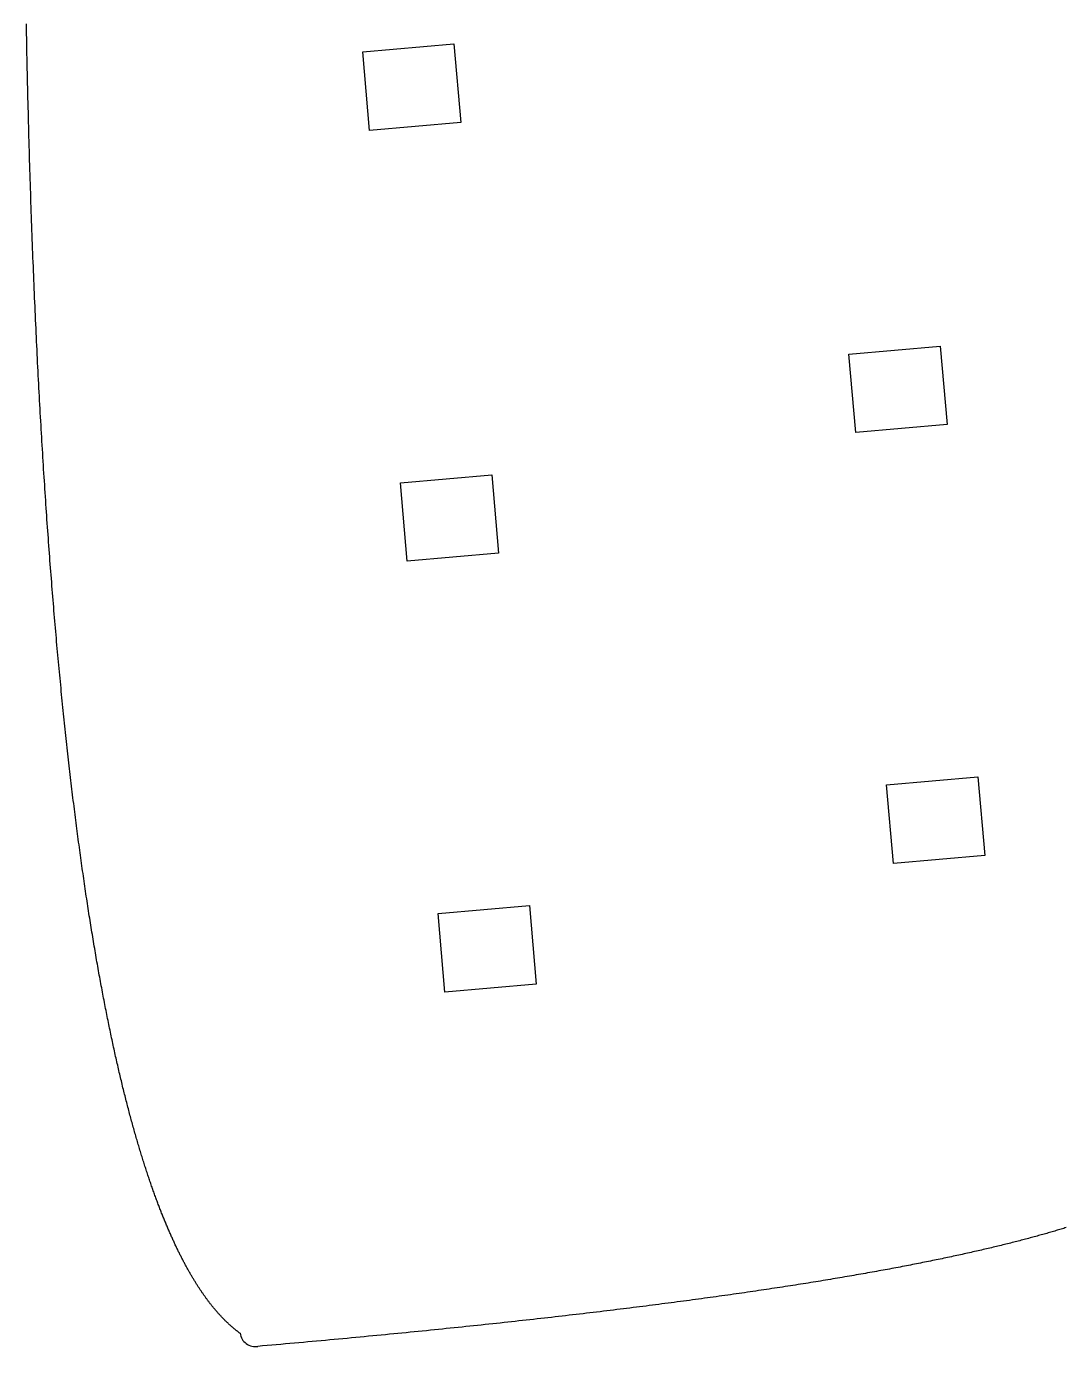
# Model space of a CAD drawing. Header units: millimetres. Extents: x 67 to 230, y -155 to -26.
# Drawn here: x 67 to 107.8, y -130.2 to -78.3 of the extents above; entities that cross this region are included whole.
import ezdxf

# ---------------------------------------------------------------- set-up
doc = ezdxf.new("R2010")
doc.units = ezdxf.units.MM
doc.layers.add('Edge.Cuts', color=254, linetype='CONTINUOUS', true_color=0xd0d2cd)

msp = doc.modelspace()

# ---------------------------------------------------------------- linework, layer by layer
at = {"layer": 'Edge.Cuts', "linetype": 'CONTINUOUS'}
for p, q in [((67.004103, -78.405108), (67.00052, -78.209091)), ((67.007761, -78.600826), (67.004103, -78.405108)), ((67.011492, -78.796242), (67.007761, -78.600826)), ((67.015298, -78.991349), (67.011492, -78.796242)), ((67.019176, -79.186144), (67.015298, -78.991349)), ((67.023128, -79.380621), (67.019176, -79.186144)), ((67.027153, -79.574776), (67.023128, -79.380621)), ((80.217158, -79.309379), (83.803459, -78.995618)), ((80.487341, -82.397582), (80.217158, -79.309379)), ((83.803459, -78.995618), (84.073642, -82.083821)), ((67.031251, -79.768605), (67.027153, -79.574776)), ((67.035422, -79.962103), (67.031251, -79.768605)), ((67.039665, -80.155267), (67.035422, -79.962103)), ((67.04398, -80.348092), (67.039665, -80.155267)), ((67.048367, -80.540575), (67.04398, -80.348092)), ((67.052825, -80.732711), (67.048367, -80.540575)), ((67.057356, -80.924497), (67.052825, -80.732711)), ((67.061957, -81.115929), (67.057356, -80.924497)), ((67.066629, -81.307004), (67.061957, -81.115929)), ((67.071373, -81.497719), (67.066629, -81.307004)), ((67.076186, -81.688069), (67.071373, -81.497719)), ((67.08107, -81.878052), (67.076186, -81.688069)), ((67.086025, -82.067665), (67.08107, -81.878052)), ((67.091049, -82.256905), (67.086025, -82.067665)), ((67.096142, -82.445768), (67.091049, -82.256905)), ((67.101305, -82.634251), (67.096142, -82.445768)), ((84.073642, -82.083821), (80.487341, -82.397582)), ((67.106538, -82.822353), (67.101305, -82.634251)), ((67.111839, -83.01007), (67.106538, -82.822353)), ((67.117208, -83.197399), (67.111839, -83.01007)), ((67.122647, -83.384338), (67.117208, -83.197399)), ((67.128153, -83.570884), (67.122647, -83.384338)), ((67.133728, -83.757035), (67.128153, -83.570884)), ((67.13937, -83.942788), (67.133728, -83.757035)), ((67.145079, -84.128142), (67.13937, -83.942788)), ((67.150856, -84.313093), (67.145079, -84.128142)), ((67.1567, -84.49764), (67.150856, -84.313093)), ((67.162611, -84.681781), (67.1567, -84.49764)), ((67.168588, -84.865513), (67.162611, -84.681781)), ((67.174632, -85.048834), (67.168588, -84.865513)), ((67.180741, -85.231743), (67.174632, -85.048834)), ((67.186917, -85.414237), (67.180741, -85.231743)), ((67.193158, -85.596315), (67.186917, -85.414237)), ((67.199464, -85.777975), (67.193158, -85.596315)), ((67.205835, -85.959215), (67.199464, -85.777975)), ((67.212271, -86.140033), (67.205835, -85.959215)), ((67.218772, -86.320428), (67.212271, -86.140033)), ((67.225337, -86.500399), (67.218772, -86.320428)), ((67.231967, -86.679943), (67.225337, -86.500399)), ((67.23866, -86.859059), (67.231967, -86.679943)), ((67.245417, -87.037746), (67.23866, -86.859059)), ((67.252237, -87.216002), (67.245417, -87.037746)), ((67.25912, -87.393825), (67.252237, -87.216002)), ((67.266066, -87.571216), (67.25912, -87.393825)), ((67.273075, -87.748172), (67.266066, -87.571216)), ((67.280146, -87.924691), (67.273075, -87.748172)), ((67.28728, -88.100774), (67.280146, -87.924691)), ((67.294475, -88.276418), (67.28728, -88.100774)), ((67.301732, -88.451623), (67.294475, -88.276418)), ((67.309051, -88.626387), (67.301732, -88.451623)), ((67.316431, -88.80071), (67.309051, -88.626387)), ((67.323871, -88.97459), (67.316431, -88.80071)), ((67.331373, -89.148027), (67.323871, -88.97459)), ((67.338935, -89.321019), (67.331373, -89.148027)), ((67.346557, -89.493565), (67.338935, -89.321019)), ((67.354239, -89.665665), (67.346557, -89.493565)), ((67.361981, -89.837318), (67.354239, -89.665665)), ((67.369782, -90.008523), (67.361981, -89.837318)), ((67.377643, -90.17928), (67.369782, -90.008523)), ((67.385562, -90.349587), (67.377643, -90.17928)), ((67.393541, -90.519443), (67.385562, -90.349587)), ((67.401578, -90.688849), (67.393541, -90.519443)), ((67.409673, -90.857803), (67.401578, -90.688849)), ((67.417826, -91.026305), (67.409673, -90.857803)), ((67.426037, -91.194354), (67.417826, -91.026305)), ((67.434306, -91.36195), (67.426037, -91.194354)), ((99.325258, -91.189179), (102.911559, -90.875418)), ((99.595441, -94.277382), (99.325258, -91.189179)), ((102.911559, -90.875418), (103.181742, -93.963621)), ((67.442632, -91.529092), (67.434306, -91.36195)), ((67.451015, -91.695779), (67.442632, -91.529092)), ((67.459455, -91.862011), (67.451015, -91.695779)), ((67.467952, -92.027788), (67.459455, -91.862011)), ((67.476505, -92.193109), (67.467952, -92.027788)), ((67.485114, -92.357974), (67.476505, -92.193109)), ((67.493779, -92.522382), (67.485114, -92.357974)), ((67.5025, -92.686333), (67.493779, -92.522382)), ((67.511276, -92.849827), (67.5025, -92.686333)), ((67.520107, -93.012863), (67.511276, -92.849827)), ((67.528994, -93.175441), (67.520107, -93.012863)), ((67.537935, -93.33756), (67.528994, -93.175441)), ((67.54693, -93.499221), (67.537935, -93.33756)), ((67.55598, -93.660423), (67.54693, -93.499221)), ((67.565083, -93.821166), (67.55598, -93.660423)), ((67.574241, -93.981449), (67.565083, -93.821166)), ((67.583452, -94.141274), (67.574241, -93.981449)), ((67.592716, -94.300638), (67.583452, -94.141274)), ((67.602033, -94.459543), (67.592716, -94.300638)), ((67.611403, -94.617988), (67.602033, -94.459543)), ((103.181742, -93.963621), (99.595441, -94.277382)), ((67.620826, -94.775972), (67.611403, -94.617988)), ((67.630301, -94.933497), (67.620826, -94.775972)), ((67.639828, -95.090562), (67.630301, -94.933497)), ((67.649407, -95.247166), (67.639828, -95.090562)), ((67.659038, -95.40331), (67.649407, -95.247166)), ((67.66872, -95.558994), (67.659038, -95.40331)), ((67.678453, -95.714217), (67.66872, -95.558994)), ((67.688237, -95.868981), (67.678453, -95.714217)), ((67.698072, -96.023284), (67.688237, -95.868981)), ((81.698758, -96.244679), (85.285059, -95.930918)), ((85.285059, -95.930918), (85.555242, -99.019121)), ((67.707957, -96.177127), (67.698072, -96.023284)), ((67.717893, -96.330509), (67.707957, -96.177127)), ((67.727879, -96.483432), (67.717893, -96.330509)), ((67.737914, -96.635894), (67.727879, -96.483432)), ((81.968941, -99.332882), (81.698758, -96.244679)), ((67.747999, -96.787897), (67.737914, -96.635894)), ((67.758133, -96.93944), (67.747999, -96.787897)), ((67.768317, -97.090524), (67.758133, -96.93944)), ((67.778549, -97.241148), (67.768317, -97.090524)), ((67.78883, -97.391312), (67.778549, -97.241148)), ((67.799159, -97.541018), (67.78883, -97.391312)), ((67.809537, -97.690264), (67.799159, -97.541018)), ((67.819962, -97.839052), (67.809537, -97.690264)), ((67.830435, -97.987381), (67.819962, -97.839052)), ((67.840956, -98.135252), (67.830435, -97.987381)), ((67.851524, -98.282665), (67.840956, -98.135252)), ((67.862139, -98.42962), (67.851524, -98.282665)), ((67.8728, -98.576118), (67.862139, -98.42962)), ((67.883509, -98.722158), (67.8728, -98.576118)), ((67.894263, -98.867742), (67.883509, -98.722158)), ((67.905064, -99.012868), (67.894263, -98.867742)), ((67.915911, -99.157538), (67.905064, -99.012868)), ((85.555242, -99.019121), (81.968941, -99.332882)), ((67.926803, -99.301752), (67.915911, -99.157538)), ((67.937741, -99.445511), (67.926803, -99.301752)), ((67.948724, -99.588814), (67.937741, -99.445511)), ((67.959752, -99.731661), (67.948724, -99.588814)), ((67.970825, -99.874055), (67.959752, -99.731661)), ((67.981943, -100.015993), (67.970825, -99.874055)), ((67.993104, -100.157478), (67.981943, -100.015993)), ((68.00431, -100.29851), (67.993104, -100.157478)), ((68.01556, -100.439088), (68.00431, -100.29851)), ((68.026854, -100.579213), (68.01556, -100.439088)), ((68.038191, -100.718886), (68.026854, -100.579213)), ((68.049571, -100.858107), (68.038191, -100.718886)), ((68.060994, -100.996877), (68.049571, -100.858107)), ((68.07246, -101.135196), (68.060994, -100.996877)), ((68.083969, -101.273064), (68.07246, -101.135196)), ((68.09552, -101.410482), (68.083969, -101.273064)), ((68.107113, -101.54745), (68.09552, -101.410482)), ((68.118748, -101.683969), (68.107113, -101.54745)), ((68.130425, -101.82004), (68.118748, -101.683969)), ((68.142143, -101.955662), (68.130425, -101.82004)), ((68.153902, -102.090837), (68.142143, -101.955662)), ((68.165703, -102.225564), (68.153902, -102.090837)), ((68.177544, -102.359845), (68.165703, -102.225564)), ((68.189426, -102.493679), (68.177544, -102.359845)), ((68.201349, -102.627068), (68.189426, -102.493679)), ((68.213311, -102.760012), (68.201349, -102.627068)), ((68.225314, -102.892512), (68.213311, -102.760012)), ((68.237356, -103.024567), (68.225314, -102.892512)), ((68.249438, -103.156179), (68.237356, -103.024567)), ((68.26156, -103.287348), (68.249438, -103.156179)), ((68.27372, -103.418075), (68.26156, -103.287348)), ((68.285919, -103.54836), (68.27372, -103.418075)), ((68.298157, -103.678205), (68.285919, -103.54836)), ((68.310434, -103.807608), (68.298157, -103.678205)), ((68.322749, -103.936572), (68.310434, -103.807608)), ((68.335102, -104.065096), (68.322749, -103.936572)), ((68.347492, -104.193182), (68.335102, -104.065096)), ((68.359921, -104.320829), (68.347492, -104.193182)), ((68.372387, -104.448039), (68.359921, -104.320829)), ((68.38489, -104.574812), (68.372387, -104.448039)), ((68.39743, -104.701149), (68.38489, -104.574812)), ((68.410007, -104.827051), (68.39743, -104.701149)), ((68.42262, -104.952517), (68.410007, -104.827051)), ((68.43527, -105.07755), (68.42262, -104.952517)), ((68.447956, -105.202148), (68.43527, -105.07755)), ((68.460679, -105.326314), (68.447956, -105.202148)), ((68.473437, -105.450047), (68.460679, -105.326314)), ((68.48623, -105.573349), (68.473437, -105.450047)), ((68.499059, -105.696219), (68.48623, -105.573349)), ((68.511923, -105.818659), (68.499059, -105.696219)), ((68.524822, -105.94067), (68.511923, -105.818659)), ((68.537756, -106.062252), (68.524822, -105.94067)), ((68.550724, -106.183406), (68.537756, -106.062252)), ((68.563727, -106.304132), (68.550724, -106.183406)), ((68.576764, -106.424431), (68.563727, -106.304132)), ((68.589834, -106.544304), (68.576764, -106.424431)), ((68.602939, -106.663752), (68.589834, -106.544304)), ((68.616077, -106.782774), (68.602939, -106.663752)), ((68.629248, -106.901373), (68.616077, -106.782774)), ((68.642453, -107.019549), (68.629248, -106.901373)), ((68.65569, -107.137302), (68.642453, -107.019549)), ((68.668961, -107.254634), (68.65569, -107.137302)), ((68.682263, -107.371544), (68.668961, -107.254634)), ((68.695599, -107.488034), (68.682263, -107.371544)), ((68.708966, -107.604104), (68.695599, -107.488034)), ((68.722365, -107.719755), (68.708966, -107.604104)), ((68.735796, -107.834988), (68.722365, -107.719755)), ((68.749259, -107.949804), (68.735796, -107.834988)), ((68.762753, -108.064204), (68.749259, -107.949804)), ((100.806858, -108.124479), (104.393159, -107.810718)), ((104.393159, -107.810718), (104.663342, -110.898921)), ((68.776278, -108.178187), (68.762753, -108.064204)), ((68.789834, -108.291755), (68.776278, -108.178187)), ((68.803421, -108.404909), (68.789834, -108.291755)), ((68.817038, -108.51765), (68.803421, -108.404909)), ((101.077041, -111.212682), (100.806858, -108.124479)), ((68.830686, -108.629977), (68.817038, -108.51765)), ((68.844364, -108.741893), (68.830686, -108.629977)), ((68.858072, -108.853397), (68.844364, -108.741893)), ((68.87181, -108.964491), (68.858072, -108.853397)), ((68.885577, -109.075175), (68.87181, -108.964491)), ((68.899374, -109.18545), (68.885577, -109.075175)), ((68.9132, -109.295318), (68.899374, -109.18545)), ((68.927055, -109.404777), (68.9132, -109.295318)), ((68.940939, -109.513831), (68.927055, -109.404777)), ((68.954851, -109.622478), (68.940939, -109.513831)), ((68.968792, -109.730721), (68.954851, -109.622478)), ((68.982761, -109.838559), (68.968792, -109.730721)), ((68.996759, -109.945994), (68.982761, -109.838559)), ((69.010784, -110.053027), (68.996759, -109.945994)), ((69.024837, -110.159657), (69.010784, -110.053027)), ((69.038917, -110.265887), (69.024837, -110.159657)), ((69.053025, -110.371717), (69.038917, -110.265887)), ((69.06716, -110.477147), (69.053025, -110.371717)), ((69.081322, -110.582179), (69.06716, -110.477147)), ((69.095511, -110.686814), (69.081322, -110.582179)), ((69.109726, -110.791051), (69.095511, -110.686814)), ((69.123968, -110.894893), (69.109726, -110.791051)), ((69.138235, -110.998339), (69.123968, -110.894893)), ((69.152529, -111.101391), (69.138235, -110.998339)), ((104.663342, -110.898921), (101.077041, -111.212682)), ((69.166849, -111.204049), (69.152529, -111.101391)), ((69.181194, -111.306315), (69.166849, -111.204049)), ((69.195565, -111.408189), (69.181194, -111.306315)), ((69.209961, -111.509671), (69.195565, -111.408189)), ((69.224383, -111.610764), (69.209961, -111.509671)), ((69.238829, -111.711467), (69.224383, -111.610764)), ((69.2533, -111.811781), (69.238829, -111.711467)), ((69.267795, -111.911708), (69.2533, -111.811781)), ((69.282315, -112.011248), (69.267795, -111.911708)), ((69.296859, -112.110402), (69.282315, -112.011248)), ((69.311427, -112.209171), (69.296859, -112.110402)), ((69.326019, -112.307556), (69.311427, -112.209171)), ((69.340635, -112.405557), (69.326019, -112.307556)), ((69.355274, -112.503175), (69.340635, -112.405557)), ((69.369936, -112.600412), (69.355274, -112.503175)), ((69.384621, -112.697268), (69.369936, -112.600412)), ((69.39933, -112.793744), (69.384621, -112.697268)), ((69.414061, -112.88984), (69.39933, -112.793744)), ((69.428815, -112.985558), (69.414061, -112.88984)), ((69.443591, -113.080899), (69.428815, -112.985558)), ((69.458389, -113.175863), (69.443591, -113.080899)), ((83.180458, -113.179979), (86.766759, -112.866218)), ((86.766759, -112.866218), (87.036942, -115.954421)), ((69.47321, -113.270451), (69.458389, -113.175863)), ((69.488052, -113.364665), (69.47321, -113.270451)), ((69.502917, -113.458504), (69.488052, -113.364665)), ((69.517802, -113.55197), (69.502917, -113.458504)), ((69.532709, -113.645064), (69.517802, -113.55197)), ((69.547637, -113.737786), (69.532709, -113.645064)), ((83.450641, -116.268182), (83.180458, -113.179979)), ((69.562587, -113.830138), (69.547637, -113.737786)), ((69.577557, -113.92212), (69.562587, -113.830138)), ((69.592548, -114.013733), (69.577557, -113.92212)), ((69.607559, -114.104978), (69.592548, -114.013733)), ((69.622591, -114.195856), (69.607559, -114.104978)), ((69.637642, -114.286368), (69.622591, -114.195856)), ((69.652714, -114.376514), (69.637642, -114.286368)), ((69.667806, -114.466296), (69.652714, -114.376514)), ((69.682917, -114.555714), (69.667806, -114.466296)), ((69.698048, -114.64477), (69.682917, -114.555714)), ((69.713198, -114.733463), (69.698048, -114.64477)), ((69.728367, -114.821796), (69.713198, -114.733463)), ((69.743555, -114.909768), (69.728367, -114.821796)), ((69.758762, -114.997382), (69.743555, -114.909768)), ((69.773988, -115.084636), (69.758762, -114.997382)), ((69.789232, -115.171534), (69.773988, -115.084636)), ((69.804495, -115.258074), (69.789232, -115.171534)), ((69.819775, -115.344259), (69.804495, -115.258074)), ((69.835074, -115.430089), (69.819775, -115.344259)), ((69.85039, -115.515565), (69.835074, -115.430089)), ((69.865724, -115.600688), (69.85039, -115.515565)), ((69.881076, -115.685459), (69.865724, -115.600688)), ((69.896445, -115.769878), (69.881076, -115.685459)), ((69.911831, -115.853947), (69.896445, -115.769878)), ((69.927234, -115.937666), (69.911831, -115.853947)), ((69.942654, -116.021037), (69.927234, -115.937666)), ((69.958091, -116.10406), (69.942654, -116.021037)), ((69.973544, -116.186736), (69.958091, -116.10406)), ((69.989013, -116.269065), (69.973544, -116.186736)), ((87.036942, -115.954421), (83.450641, -116.268182)), ((70.004499, -116.35105), (69.989013, -116.269065)), ((70.020001, -116.43269), (70.004499, -116.35105)), ((70.035518, -116.513987), (70.020001, -116.43269)), ((70.051052, -116.594941), (70.035518, -116.513987)), ((70.0666, -116.675554), (70.051052, -116.594941)), ((70.082165, -116.755826), (70.0666, -116.675554)), ((70.097744, -116.835758), (70.082165, -116.755826)), ((70.113339, -116.915351), (70.097744, -116.835758)), ((70.128948, -116.994606), (70.113339, -116.915351)), ((70.144573, -117.073524), (70.128948, -116.994606)), ((70.160212, -117.152105), (70.144573, -117.073524)), ((70.175865, -117.230351), (70.160212, -117.152105)), ((70.191533, -117.308262), (70.175865, -117.230351)), ((70.207214, -117.38584), (70.191533, -117.308262)), ((70.22291, -117.463085), (70.207214, -117.38584)), ((70.23862, -117.539998), (70.22291, -117.463085)), ((70.254343, -117.61658), (70.23862, -117.539998)), ((70.27008, -117.692831), (70.254343, -117.61658)), ((70.285831, -117.768754), (70.27008, -117.692831)), ((70.301594, -117.844348), (70.285831, -117.768754)), ((70.317371, -117.919615), (70.301594, -117.844348)), ((70.33316, -117.994555), (70.317371, -117.919615)), ((70.348963, -118.069169), (70.33316, -117.994555)), ((70.364777, -118.143458), (70.348963, -118.069169)), ((70.380605, -118.217424), (70.364777, -118.143458)), ((70.396445, -118.291066), (70.380605, -118.217424)), ((70.412297, -118.364386), (70.396445, -118.291066)), ((70.42816, -118.437385), (70.412297, -118.364386)), ((70.444036, -118.510064), (70.42816, -118.437385)), ((70.459924, -118.582423), (70.444036, -118.510064)), ((70.475823, -118.654463), (70.459924, -118.582423)), ((70.491734, -118.726186), (70.475823, -118.654463)), ((70.507656, -118.797591), (70.491734, -118.726186)), ((70.523589, -118.868681), (70.507656, -118.797591)), ((70.539533, -118.939455), (70.523589, -118.868681)), ((70.555488, -119.009915), (70.539533, -118.939455)), ((70.571453, -119.080062), (70.555488, -119.009915)), ((70.587429, -119.149896), (70.571453, -119.080062)), ((70.603416, -119.219419), (70.587429, -119.149896)), ((70.619413, -119.288631), (70.603416, -119.219419)), ((70.63542, -119.357533), (70.619413, -119.288631)), ((70.651437, -119.426126), (70.63542, -119.357533)), ((70.667464, -119.494411), (70.651437, -119.426126)), ((70.6835, -119.562389), (70.667464, -119.494411)), ((70.699547, -119.63006), (70.6835, -119.562389)), ((70.715602, -119.697426), (70.699547, -119.63006)), ((70.731667, -119.764488), (70.715602, -119.697426)), ((70.747741, -119.831245), (70.731667, -119.764488)), ((70.763824, -119.8977), (70.747741, -119.831245)), ((70.779916, -119.963853), (70.763824, -119.8977)), ((70.796017, -120.029705), (70.779916, -119.963853)), ((70.812126, -120.095256), (70.796017, -120.029705)), ((70.828244, -120.160509), (70.812126, -120.095256)), ((70.84437, -120.225462), (70.828244, -120.160509)), ((70.860504, -120.290118), (70.84437, -120.225462)), ((70.876646, -120.354478), (70.860504, -120.290118)), ((70.892797, -120.418541), (70.876646, -120.354478)), ((70.908955, -120.48231), (70.892797, -120.418541)), ((70.92512, -120.545784), (70.908955, -120.48231)), ((70.941293, -120.608965), (70.92512, -120.545784)), ((70.957474, -120.671854), (70.941293, -120.608965)), ((70.973662, -120.734451), (70.957474, -120.671854)), ((70.989857, -120.796758), (70.973662, -120.734451)), ((71.006058, -120.858775), (70.989857, -120.796758)), ((71.022267, -120.920503), (71.006058, -120.858775)), ((71.038483, -120.981943), (71.022267, -120.920503)), ((71.054705, -121.043095), (71.038483, -120.981943)), ((71.070933, -121.103962), (71.054705, -121.043095)), ((71.087168, -121.164543), (71.070933, -121.103962)), ((71.103409, -121.224839), (71.087168, -121.164543)), ((71.119656, -121.284852), (71.103409, -121.224839)), ((71.135909, -121.344581), (71.119656, -121.284852)), ((71.152168, -121.404029), (71.135909, -121.344581)), ((71.168432, -121.463196), (71.152168, -121.404029)), ((71.184702, -121.522082), (71.168432, -121.463196)), ((71.200978, -121.580689), (71.184702, -121.522082)), ((71.217259, -121.639017), (71.200978, -121.580689)), ((71.233544, -121.697067), (71.217259, -121.639017)), ((71.249835, -121.754841), (71.233544, -121.697067)), ((71.266131, -121.812339), (71.249835, -121.754841)), ((71.282432, -121.869561), (71.266131, -121.812339)), ((71.298738, -121.926509), (71.282432, -121.869561)), ((71.315048, -121.983184), (71.298738, -121.926509)), ((71.331362, -122.039586), (71.315048, -121.983184)), ((71.347681, -122.095716), (71.331362, -122.039586)), ((71.364004, -122.151576), (71.347681, -122.095716)), ((71.380331, -122.207165), (71.364004, -122.151576)), ((71.396661, -122.262485), (71.380331, -122.207165)), ((71.412996, -122.317537), (71.396661, -122.262485)), ((71.429335, -122.372321), (71.412996, -122.317537)), ((71.445677, -122.426839), (71.429335, -122.372321)), ((71.462022, -122.481091), (71.445677, -122.426839)), ((71.478371, -122.535077), (71.462022, -122.481091)), ((71.494723, -122.5888), (71.478371, -122.535077)), ((71.511078, -122.642259), (71.494723, -122.5888)), ((71.527436, -122.695456), (71.511078, -122.642259)), ((71.543798, -122.748391), (71.527436, -122.695456)), ((71.560161, -122.801066), (71.543798, -122.748391)), ((71.576528, -122.85348), (71.560161, -122.801066)), ((71.592897, -122.905636), (71.576528, -122.85348)), ((71.609268, -122.957533), (71.592897, -122.905636)), ((71.625642, -123.009173), (71.609268, -122.957533)), ((71.642018, -123.060556), (71.625642, -123.009173)), ((71.658396, -123.111683), (71.642018, -123.060556)), ((71.674776, -123.162555), (71.658396, -123.111683)), ((71.691158, -123.213174), (71.674776, -123.162555)), ((71.707541, -123.263539), (71.691158, -123.213174)), ((71.723927, -123.313651), (71.707541, -123.263539)), ((71.740313, -123.363512), (71.723927, -123.313651)), ((71.756702, -123.413122), (71.740313, -123.363512)), ((71.773091, -123.462482), (71.756702, -123.413122)), ((71.789482, -123.511593), (71.773091, -123.462482)), ((71.805873, -123.560456), (71.789482, -123.511593)), ((71.822266, -123.609071), (71.805873, -123.560456)), ((71.83866, -123.657439), (71.822266, -123.609071)), ((71.855054, -123.705562), (71.83866, -123.657439)), ((71.871449, -123.753439), (71.855054, -123.705562)), ((71.887845, -123.801072), (71.871449, -123.753439)), ((71.904241, -123.848462), (71.887845, -123.801072)), ((71.920637, -123.895609), (71.904241, -123.848462)), ((71.937034, -123.942515), (71.920637, -123.895609)), ((71.95343, -123.989179), (71.937034, -123.942515)), ((71.969827, -124.035604), (71.95343, -123.989179)), ((71.986224, -124.081789), (71.969827, -124.035604)), ((72.00262, -124.127735), (71.986224, -124.081789)), ((72.019017, -124.173444), (72.00262, -124.127735)), ((72.035412, -124.218915), (72.019017, -124.173444)), ((72.051808, -124.264151), (72.035412, -124.218915)), ((72.068203, -124.309151), (72.051808, -124.264151)), ((72.084597, -124.353917), (72.068203, -124.309151)), ((72.10099, -124.398449), (72.084597, -124.353917)), ((72.117383, -124.442748), (72.10099, -124.398449)), ((72.133774, -124.486815), (72.117383, -124.442748)), ((72.150165, -124.530651), (72.133774, -124.486815)), ((72.166554, -124.574256), (72.150165, -124.530651)), ((72.182942, -124.617632), (72.166554, -124.574256)), ((72.199329, -124.660779), (72.182942, -124.617632)), ((72.215714, -124.703697), (72.199329, -124.660779)), ((72.232098, -124.746388), (72.215714, -124.703697)), ((72.24848, -124.788853), (72.232098, -124.746388)), ((72.26486, -124.831092), (72.24848, -124.788853)), ((72.281239, -124.873105), (72.26486, -124.831092)), ((72.297616, -124.914895), (72.281239, -124.873105)), ((72.31399, -124.956461), (72.297616, -124.914895)), ((72.330363, -124.997805), (72.31399, -124.956461)), ((72.346733, -125.038927), (72.330363, -124.997805)), ((72.363101, -125.079828), (72.346733, -125.038927)), ((72.379467, -125.120508), (72.363101, -125.079828)), ((72.39583, -125.160969), (72.379467, -125.120508)), ((72.412191, -125.201212), (72.39583, -125.160969)), ((72.428549, -125.241236), (72.412191, -125.201212)), ((72.444905, -125.281044), (72.428549, -125.241236)), ((72.461257, -125.320634), (72.444905, -125.281044)), ((72.477607, -125.36001), (72.461257, -125.320634)), ((72.493954, -125.39917), (72.477607, -125.36001)), ((72.510298, -125.438117), (72.493954, -125.39917)), ((72.526638, -125.47685), (72.510298, -125.438117)), ((72.542976, -125.515371), (72.526638, -125.47685)), ((72.55931, -125.553679), (72.542976, -125.515371)), ((72.57564, -125.591777), (72.55931, -125.553679)), ((72.591968, -125.629665), (72.57564, -125.591777)), ((107.666168, -125.590328), (107.61605, -125.605337)), ((107.716009, -125.575328), (107.666168, -125.590328)), ((107.765574, -125.560337), (107.716009, -125.575328)), ((107.814865, -125.545354), (107.765574, -125.560337)), ((107.863882, -125.530379), (107.814865, -125.545354)), ((72.608291, -125.667343), (72.591968, -125.629665)), ((72.624611, -125.704813), (72.608291, -125.667343)), ((72.640928, -125.742074), (72.624611, -125.704813)), ((72.65724, -125.779129), (72.640928, -125.742074)), ((72.673549, -125.815977), (72.65724, -125.779129)), ((72.689854, -125.852619), (72.673549, -125.815977)), ((72.706155, -125.889056), (72.689854, -125.852619)), ((72.722451, -125.925289), (72.706155, -125.889056)), ((72.738744, -125.961319), (72.722451, -125.925289)), ((72.755032, -125.997146), (72.738744, -125.961319)), ((72.771316, -126.032771), (72.755032, -125.997146)), ((72.787596, -126.068195), (72.771316, -126.032771)), ((72.803871, -126.103419), (72.787596, -126.068195)), ((72.820142, -126.138443), (72.803871, -126.103419)), ((105.799272, -126.105132), (105.739052, -126.120406)), ((105.859176, -126.089865), (105.799272, -126.105132)), ((105.918764, -126.074605), (105.859176, -126.089865)), ((105.978039, -126.059353), (105.918764, -126.074605)), ((106.037, -126.044108), (105.978039, -126.059353)), ((106.09565, -126.02887), (106.037, -126.044108)), ((106.15399, -126.013639), (106.09565, -126.02887)), ((106.212021, -125.998416), (106.15399, -126.013639)), ((106.269743, -125.9832), (106.212021, -125.998416)), ((106.327158, -125.967992), (106.269743, -125.9832)), ((106.384268, -125.952791), (106.327158, -125.967992)), ((106.441073, -125.937598), (106.384268, -125.952791)), ((106.497574, -125.922412), (106.441073, -125.937598)), ((106.553773, -125.907234), (106.497574, -125.922412)), ((106.609671, -125.892064), (106.553773, -125.907234)), ((106.665269, -125.876901), (106.609671, -125.892064)), ((106.720568, -125.861746), (106.665269, -125.876901)), ((106.775569, -125.846599), (106.720568, -125.861746)), ((106.830274, -125.83146), (106.775569, -125.846599)), ((106.884684, -125.816328), (106.830274, -125.83146)), ((106.938799, -125.801205), (106.884684, -125.816328)), ((106.992621, -125.786089), (106.938799, -125.801205)), ((107.046151, -125.770982), (106.992621, -125.786089)), ((107.099391, -125.755882), (107.046151, -125.770982)), ((107.152341, -125.740791), (107.099391, -125.755882)), ((107.205002, -125.725707), (107.152341, -125.740791)), ((107.257376, -125.710632), (107.205002, -125.725707)), ((107.309465, -125.695565), (107.257376, -125.710632)), ((107.361268, -125.680506), (107.309465, -125.695565)), ((107.412787, -125.665456), (107.361268, -125.680506)), ((107.464024, -125.650413), (107.412787, -125.665456)), ((107.514979, -125.63538), (107.464024, -125.650413)), ((107.565654, -125.620354), (107.514979, -125.63538)), ((107.61605, -125.605337), (107.565654, -125.620354)), ((72.836408, -126.173268), (72.820142, -126.138443)), ((72.852669, -126.207895), (72.836408, -126.173268)), ((72.868926, -126.242324), (72.852669, -126.207895)), ((72.885178, -126.276557), (72.868926, -126.242324)), ((72.901425, -126.310593), (72.885178, -126.276557)), ((72.917667, -126.344435), (72.901425, -126.310593)), ((72.933904, -126.378082), (72.917667, -126.344435)), ((72.950136, -126.411535), (72.933904, -126.378082)), ((72.966362, -126.444795), (72.950136, -126.411535)), ((72.982584, -126.477862), (72.966362, -126.444795)), ((72.9988, -126.510739), (72.982584, -126.477862)), ((73.015011, -126.543424), (72.9988, -126.510739)), ((73.031217, -126.575919), (73.015011, -126.543424)), ((73.047417, -126.608225), (73.031217, -126.575919)), ((73.063611, -126.640342), (73.047417, -126.608225)), ((103.566807, -126.628199), (103.495145, -126.643692)), ((103.638112, -126.612711), (103.566807, -126.628199)), ((103.709063, -126.597229), (103.638112, -126.612711)), ((103.779661, -126.581753), (103.709063, -126.597229)), ((103.849907, -126.566284), (103.779661, -126.581753)), ((103.919802, -126.55082), (103.849907, -126.566284)), ((103.989347, -126.535362), (103.919802, -126.55082)), ((104.058543, -126.51991), (103.989347, -126.535362)), ((104.127391, -126.504464), (104.058543, -126.51991)), ((104.195894, -126.489024), (104.127391, -126.504464)), ((104.264051, -126.47359), (104.195894, -126.489024)), ((104.331864, -126.458163), (104.264051, -126.47359)), ((104.399334, -126.442742), (104.331864, -126.458163)), ((104.466463, -126.427327), (104.399334, -126.442742)), ((104.53325, -126.411918), (104.466463, -126.427327)), ((104.599699, -126.396516), (104.53325, -126.411918)), ((104.665809, -126.38112), (104.599699, -126.396516)), ((104.731582, -126.365731), (104.665809, -126.38112)), ((104.797019, -126.350348), (104.731582, -126.365731)), ((104.862122, -126.334971), (104.797019, -126.350348)), ((104.92689, -126.319601), (104.862122, -126.334971)), ((104.991327, -126.304238), (104.92689, -126.319601)), ((105.055432, -126.288881), (104.991327, -126.304238)), ((105.119207, -126.273531), (105.055432, -126.288881)), ((105.182652, -126.258188), (105.119207, -126.273531)), ((105.24577, -126.242851), (105.182652, -126.258188)), ((105.308562, -126.227521), (105.24577, -126.242851)), ((105.371028, -126.212198), (105.308562, -126.227521)), ((105.433169, -126.196882), (105.371028, -126.212198)), ((105.494988, -126.181573), (105.433169, -126.196882)), ((105.556484, -126.166271), (105.494988, -126.181573)), ((105.617659, -126.150976), (105.556484, -126.166271)), ((105.678515, -126.135687), (105.617659, -126.150976)), ((105.739052, -126.120406), (105.678515, -126.135687)), ((73.0798, -126.672271), (73.063611, -126.640342)), ((73.095984, -126.704012), (73.0798, -126.672271)), ((73.112161, -126.735568), (73.095984, -126.704012)), ((73.128333, -126.766937), (73.112161, -126.735568)), ((73.144499, -126.798121), (73.128333, -126.766937)), ((73.160659, -126.829121), (73.144499, -126.798121)), ((73.176814, -126.859938), (73.160659, -126.829121)), ((73.192962, -126.890571), (73.176814, -126.859938)), ((73.209104, -126.921022), (73.192962, -126.890571)), ((73.22524, -126.951291), (73.209104, -126.921022)), ((73.24137, -126.98138), (73.22524, -126.951291)), ((73.257494, -127.011288), (73.24137, -126.98138)), ((73.273611, -127.041017), (73.257494, -127.011288)), ((73.289722, -127.070567), (73.273611, -127.041017)), ((73.305827, -127.099939), (73.289722, -127.070567)), ((73.321925, -127.129134), (73.305827, -127.099939)), ((73.338017, -127.158152), (73.321925, -127.129134)), ((101.007274, -127.142295), (100.923226, -127.157957)), ((101.090927, -127.126638), (101.007274, -127.142295)), ((101.174188, -127.110985), (101.090927, -127.126638)), ((101.257057, -127.095336), (101.174188, -127.110985)), ((101.339536, -127.079693), (101.257057, -127.095336)), ((101.421626, -127.064053), (101.339536, -127.079693)), ((101.503327, -127.048419), (101.421626, -127.064053)), ((101.584642, -127.032789), (101.503327, -127.048419)), ((101.66557, -127.017164), (101.584642, -127.032789)), ((101.746115, -127.001544), (101.66557, -127.017164)), ((101.826275, -126.985928), (101.746115, -127.001544)), ((101.906054, -126.970318), (101.826275, -126.985928)), ((101.985451, -126.954712), (101.906054, -126.970318)), ((102.064469, -126.939111), (101.985451, -126.954712)), ((102.143107, -126.923516), (102.064469, -126.939111)), ((102.221368, -126.907925), (102.143107, -126.923516)), ((102.299252, -126.892339), (102.221368, -126.907925)), ((102.376762, -126.876759), (102.299252, -126.892339)), ((102.453896, -126.861184), (102.376762, -126.876759)), ((102.530658, -126.845613), (102.453896, -126.861184)), ((102.607048, -126.830049), (102.530658, -126.845613)), ((102.683068, -126.814489), (102.607048, -126.830049)), ((102.758717, -126.798935), (102.683068, -126.814489)), ((102.833999, -126.783386), (102.758717, -126.798935)), ((102.908913, -126.767842), (102.833999, -126.783386)), ((102.983461, -126.752304), (102.908913, -126.767842)), ((103.057644, -126.736771), (102.983461, -126.752304)), ((103.131464, -126.721244), (103.057644, -126.736771)), ((103.204921, -126.705722), (103.131464, -126.721244)), ((103.278016, -126.690206), (103.204921, -126.705722)), ((103.350751, -126.674696), (103.278016, -126.690206)), ((103.423127, -126.659191), (103.350751, -126.674696)), ((103.495145, -126.643692), (103.423127, -126.659191)), ((73.354102, -127.186994), (73.338017, -127.158152)), ((73.370181, -127.215661), (73.354102, -127.186994)), ((73.386253, -127.244153), (73.370181, -127.215661)), ((73.402319, -127.272471), (73.386253, -127.244153)), ((73.418378, -127.300617), (73.402319, -127.272471)), ((73.43443, -127.328589), (73.418378, -127.300617)), ((73.450475, -127.35639), (73.43443, -127.328589)), ((73.466514, -127.384019), (73.450475, -127.35639)), ((73.482545, -127.411478), (73.466514, -127.384019)), ((73.49857, -127.438768), (73.482545, -127.411478)), ((73.514588, -127.465888), (73.49857, -127.438768)), ((73.530598, -127.492839), (73.514588, -127.465888)), ((73.546602, -127.519623), (73.530598, -127.492839)), ((73.562599, -127.54624), (73.546602, -127.519623)), ((73.578588, -127.57269), (73.562599, -127.54624)), ((73.594571, -127.598975), (73.578588, -127.57269)), ((73.610546, -127.625094), (73.594571, -127.598975)), ((73.626514, -127.651049), (73.610546, -127.625094)), ((73.642475, -127.67684), (73.626514, -127.651049)), ((73.658428, -127.702468), (73.642475, -127.67684)), ((98.01881, -127.66126), (97.921115, -127.677047)), ((98.116073, -127.645476), (98.01881, -127.66126)), ((98.212906, -127.629695), (98.116073, -127.645476)), ((98.309308, -127.613918), (98.212906, -127.629695)), ((98.405282, -127.598144), (98.309308, -127.613918)), ((98.500828, -127.582373), (98.405282, -127.598144)), ((98.595948, -127.566605), (98.500828, -127.582373)), ((98.690643, -127.550841), (98.595948, -127.566605)), ((98.784914, -127.535081), (98.690643, -127.550841)), ((98.878762, -127.519323), (98.784914, -127.535081)), ((98.972188, -127.50357), (98.878762, -127.519323)), ((99.065194, -127.487819), (98.972188, -127.50357)), ((99.157781, -127.472073), (99.065194, -127.487819)), ((99.249949, -127.45633), (99.157781, -127.472073)), ((99.3417, -127.440591), (99.249949, -127.45633)), ((99.433035, -127.424855), (99.3417, -127.440591)), ((99.523956, -127.409123), (99.433035, -127.424855)), ((99.614463, -127.393395), (99.523956, -127.409123)), ((99.704557, -127.377671), (99.614463, -127.393395)), ((99.794241, -127.361951), (99.704557, -127.377671)), ((99.883514, -127.346234), (99.794241, -127.361951)), ((99.972378, -127.330522), (99.883514, -127.346234)), ((100.060835, -127.314813), (99.972378, -127.330522)), ((100.148884, -127.299109), (100.060835, -127.314813)), ((100.236529, -127.283409), (100.148884, -127.299109)), ((100.323769, -127.267712), (100.236529, -127.283409)), ((100.410606, -127.25202), (100.323769, -127.267712)), ((100.497041, -127.236332), (100.410606, -127.25202)), ((100.583075, -127.220649), (100.497041, -127.236332)), ((100.668709, -127.204969), (100.583075, -127.220649)), ((100.753945, -127.189294), (100.668709, -127.204969)), ((100.838784, -127.173623), (100.753945, -127.189294)), ((100.923226, -127.157957), (100.838784, -127.173623)), ((73.674374, -127.727934), (73.658428, -127.702468)), ((73.690313, -127.753238), (73.674374, -127.727934)), ((73.706245, -127.77838), (73.690313, -127.753238)), ((73.722169, -127.803362), (73.706245, -127.77838)), ((73.738085, -127.828185), (73.722169, -127.803362)), ((73.753995, -127.852848), (73.738085, -127.828185)), ((73.769896, -127.877352), (73.753995, -127.852848)), ((73.78579, -127.901699), (73.769896, -127.877352)), ((73.801677, -127.925888), (73.78579, -127.901699)), ((73.817556, -127.949921), (73.801677, -127.925888)), ((73.833427, -127.973798), (73.817556, -127.949921)), ((73.849291, -127.997519), (73.833427, -127.973798)), ((73.865148, -128.021086), (73.849291, -127.997519)), ((73.880996, -128.044498), (73.865148, -128.021086)), ((73.896837, -128.067758), (73.880996, -128.044498)), ((73.91267, -128.090864), (73.896837, -128.067758)), ((73.928496, -128.113818), (73.91267, -128.090864)), ((73.944314, -128.136621), (73.928496, -128.113818)), ((73.960124, -128.159273), (73.944314, -128.136621)), ((73.975926, -128.181774), (73.960124, -128.159273)), ((73.991721, -128.204126), (73.975926, -128.181774)), ((94.559772, -128.183657), (94.447167, -128.199526)), ((94.671907, -128.16779), (94.559772, -128.183657)), ((94.783573, -128.151925), (94.671907, -128.16779)), ((94.89477, -128.136062), (94.783573, -128.151925)), ((95.005501, -128.120201), (94.89477, -128.136062)), ((95.115766, -128.104342), (95.005501, -128.120201)), ((95.225567, -128.088485), (95.115766, -128.104342)), ((95.334904, -128.07263), (95.225567, -128.088485)), ((95.443779, -128.056778), (95.334904, -128.07263)), ((95.552192, -128.040927), (95.443779, -128.056778)), ((95.660146, -128.025078), (95.552192, -128.040927)), ((95.767641, -128.009232), (95.660146, -128.025078)), ((95.874679, -127.993388), (95.767641, -128.009232)), ((95.98126, -127.977546), (95.874679, -127.993388)), ((96.087386, -127.961707), (95.98126, -127.977546)), ((96.193057, -127.94587), (96.087386, -127.961707)), ((96.298276, -127.930036), (96.193057, -127.94587)), ((96.403043, -127.914204), (96.298276, -127.930036)), ((96.507359, -127.898374), (96.403043, -127.914204)), ((96.611225, -127.882547), (96.507359, -127.898374)), ((96.714644, -127.866723), (96.611225, -127.882547)), ((96.817615, -127.850901), (96.714644, -127.866723)), ((96.92014, -127.835082), (96.817615, -127.850901)), ((97.02222, -127.819266), (96.92014, -127.835082)), ((97.123857, -127.803452), (97.02222, -127.819266)), ((97.225051, -127.787641), (97.123857, -127.803452)), ((97.325803, -127.771833), (97.225051, -127.787641)), ((97.426116, -127.756028), (97.325803, -127.771833)), ((97.525989, -127.740226), (97.426116, -127.756028)), ((97.625424, -127.724427), (97.525989, -127.740226)), ((97.724423, -127.70863), (97.625424, -127.724427)), ((97.822986, -127.692837), (97.724423, -127.70863)), ((97.921115, -127.677047), (97.822986, -127.692837)), ((74.007507, -128.226329), (73.991721, -128.204126)), ((74.023286, -128.248383), (74.007507, -128.226329)), ((74.039057, -128.27029), (74.023286, -128.248383)), ((74.054821, -128.292049), (74.039057, -128.27029)), ((74.070576, -128.313662), (74.054821, -128.292049)), ((74.086324, -128.335129), (74.070576, -128.313662)), ((74.102064, -128.35645), (74.086324, -128.335129)), ((74.117796, -128.377627), (74.102064, -128.35645)), ((74.13352, -128.398659), (74.117796, -128.377627)), ((74.149236, -128.419548), (74.13352, -128.398659)), ((74.164945, -128.440294), (74.149236, -128.419548)), ((74.180645, -128.460898), (74.164945, -128.440294)), ((74.196338, -128.48136), (74.180645, -128.460898)), ((74.212023, -128.501681), (74.196338, -128.48136)), ((74.2277, -128.521861), (74.212023, -128.501681)), ((74.243369, -128.541901), (74.2277, -128.521861)), ((74.25903, -128.561802), (74.243369, -128.541901)), ((74.274684, -128.581564), (74.25903, -128.561802)), ((74.290329, -128.601188), (74.274684, -128.581564)), ((74.305967, -128.620674), (74.290329, -128.601188)), ((74.321597, -128.640023), (74.305967, -128.620674)), ((74.337219, -128.659235), (74.321597, -128.640023)), ((74.352833, -128.678312), (74.337219, -128.659235)), ((74.368439, -128.697253), (74.352833, -128.678312)), ((74.384038, -128.71606), (74.368439, -128.697253)), ((90.588516, -128.708051), (90.459739, -128.723957)), ((90.716785, -128.692144), (90.588516, -128.708051)), ((90.844546, -128.676239), (90.716785, -128.692144)), ((90.9718, -128.660334), (90.844546, -128.676239)), ((91.09855, -128.644429), (90.9718, -128.660334)), ((91.224796, -128.628526), (91.09855, -128.644429)), ((91.350539, -128.612623), (91.224796, -128.628526)), ((91.47578, -128.59672), (91.350539, -128.612623)), ((91.600521, -128.580819), (91.47578, -128.59672)), ((91.724762, -128.564918), (91.600521, -128.580819)), ((91.848505, -128.549018), (91.724762, -128.564918)), ((91.971752, -128.53312), (91.848505, -128.549018)), ((92.094502, -128.517222), (91.971752, -128.53312)), ((92.216758, -128.501325), (92.094502, -128.517222)), ((92.33852, -128.485429), (92.216758, -128.501325)), ((92.45979, -128.469534), (92.33852, -128.485429)), ((92.580569, -128.453641), (92.45979, -128.469534)), ((92.700857, -128.437748), (92.580569, -128.453641)), ((92.820657, -128.421857), (92.700857, -128.437748)), ((92.939969, -128.405967), (92.820657, -128.421857)), ((93.058794, -128.390078), (92.939969, -128.405967)), ((93.177134, -128.37419), (93.058794, -128.390078)), ((93.29499, -128.358304), (93.177134, -128.37419)), ((93.412362, -128.342419), (93.29499, -128.358304)), ((93.529253, -128.326536), (93.412362, -128.342419)), ((93.645663, -128.310654), (93.529253, -128.326536)), ((93.761593, -128.294774), (93.645663, -128.310654)), ((93.877045, -128.278895), (93.761593, -128.294774)), ((93.992019, -128.263018), (93.877045, -128.278895)), ((94.106517, -128.247142), (93.992019, -128.263018)), ((94.220541, -128.231268), (94.106517, -128.247142)), ((94.33409, -128.215396), (94.220541, -128.231268)), ((94.447167, -128.199526), (94.33409, -128.215396)), ((74.399629, -128.734732), (74.384038, -128.71606)), ((74.415212, -128.753271), (74.399629, -128.734732)), ((74.430787, -128.771677), (74.415212, -128.753271)), ((74.446355, -128.78995), (74.430787, -128.771677)), ((74.461914, -128.808092), (74.446355, -128.78995)), ((74.477467, -128.826102), (74.461914, -128.808092)), ((74.493011, -128.843981), (74.477467, -128.826102)), ((74.508548, -128.86173), (74.493011, -128.843981)), ((74.524077, -128.879349), (74.508548, -128.86173)), ((74.539598, -128.896839), (74.524077, -128.879349)), ((74.555112, -128.9142), (74.539598, -128.896839)), ((74.570619, -128.931433), (74.555112, -128.9142)), ((74.586117, -128.948539), (74.570619, -128.931433)), ((74.601608, -128.965518), (74.586117, -128.948539)), ((74.617092, -128.98237), (74.601608, -128.965518)), ((74.632568, -128.999097), (74.617092, -128.98237)), ((74.648037, -129.015698), (74.632568, -128.999097)), ((74.663499, -129.032174), (74.648037, -129.015698)), ((74.678953, -129.048526), (74.663499, -129.032174)), ((74.694399, -129.064754), (74.678953, -129.048526)), ((74.709838, -129.080859), (74.694399, -129.064754)), ((74.725271, -129.096841), (74.709838, -129.080859)), ((74.740695, -129.112701), (74.725271, -129.096841)), ((74.756113, -129.128439), (74.740695, -129.112701)), ((74.771523, -129.144056), (74.756113, -129.128439)), ((74.786927, -129.159552), (74.771523, -129.144056)), ((74.802323, -129.174928), (74.786927, -129.159552)), ((74.817712, -129.190185), (74.802323, -129.174928)), ((74.833095, -129.205322), (74.817712, -129.190185)), ((74.84847, -129.220341), (74.833095, -129.205322)), ((74.863838, -129.235241), (74.84847, -129.220341)), ((86.063399, -129.233004), (85.917188, -129.248906)), ((86.209063, -129.217102), (86.063399, -129.233004)), ((86.354181, -129.2012), (86.209063, -129.217102)), ((86.498755, -129.185296), (86.354181, -129.2012)), ((86.642785, -129.169392), (86.498755, -129.185296)), ((86.786274, -129.153487), (86.642785, -129.169392)), ((86.929221, -129.137581), (86.786274, -129.153487)), ((87.071628, -129.121675), (86.929221, -129.137581)), ((87.213497, -129.105769), (87.071628, -129.121675)), ((87.354828, -129.089862), (87.213497, -129.105769)), ((87.495623, -129.073954), (87.354828, -129.089862)), ((87.635882, -129.058046), (87.495623, -129.073954)), ((87.775607, -129.042138), (87.635882, -129.058046)), ((87.9148, -129.026229), (87.775607, -129.042138)), ((88.05346, -129.01032), (87.9148, -129.026229)), ((88.19159, -128.994411), (88.05346, -129.01032)), ((88.329191, -128.978502), (88.19159, -128.994411)), ((88.466263, -128.962592), (88.329191, -128.978502)), ((88.602808, -128.946683), (88.466263, -128.962592)), ((88.738827, -128.930773), (88.602808, -128.946683)), ((88.874321, -128.914863), (88.738827, -128.930773)), ((89.009292, -128.898954), (88.874321, -128.914863)), ((89.14374, -128.883044), (89.009292, -128.898954)), ((89.277667, -128.867134), (89.14374, -128.883044)), ((89.411074, -128.851225), (89.277667, -128.867134)), ((89.543961, -128.835315), (89.411074, -128.851225)), ((89.676331, -128.819406), (89.543961, -128.835315)), ((89.808184, -128.803497), (89.676331, -128.819406)), ((89.939521, -128.787588), (89.808184, -128.803497)), ((90.070345, -128.77168), (89.939521, -128.787588)), ((90.200654, -128.755772), (90.070345, -128.77168)), ((90.330452, -128.739865), (90.200654, -128.755772)), ((90.459739, -128.723957), (90.330452, -128.739865)), ((74.8792, -129.250024), (74.863838, -129.235241)), ((74.894554, -129.26469), (74.8792, -129.250024)), ((74.909902, -129.279239), (74.894554, -129.26469)), ((74.925244, -129.293672), (74.909902, -129.279239)), ((74.940578, -129.307989), (74.925244, -129.293672)), ((74.955906, -129.322191), (74.940578, -129.307989)), ((74.971228, -129.336278), (74.955906, -129.322191)), ((74.986543, -129.350251), (74.971228, -129.336278)), ((75.001851, -129.36411), (74.986543, -129.350251)), ((75.017154, -129.377856), (75.001851, -129.36411)), ((75.03245, -129.391489), (75.017154, -129.377856)), ((75.047739, -129.40501), (75.03245, -129.391489)), ((75.063023, -129.418419), (75.047739, -129.40501)), ((75.0783, -129.431716), (75.063023, -129.418419)), ((75.093571, -129.444903), (75.0783, -129.431716)), ((75.108837, -129.457979), (75.093571, -129.444903)), ((75.124096, -129.470945), (75.108837, -129.457979)), ((75.13935, -129.483801), (75.124096, -129.470945)), ((75.154597, -129.496549), (75.13935, -129.483801)), ((75.169839, -129.509187), (75.154597, -129.496549)), ((75.185076, -129.521717), (75.169839, -129.509187)), ((75.200307, -129.53414), (75.185076, -129.521717)), ((75.215532, -129.546455), (75.200307, -129.53414)), ((75.230752, -129.558663), (75.215532, -129.546455)), ((75.245966, -129.570765), (75.230752, -129.558663)), ((75.261176, -129.582761), (75.245966, -129.570765)), ((75.27638, -129.594651), (75.261176, -129.582761)), ((75.291579, -129.606436), (75.27638, -129.594651)), ((75.306773, -129.618116), (75.291579, -129.606436)), ((75.321962, -129.629691), (75.306773, -129.618116)), ((75.337146, -129.641163), (75.321962, -129.629691)), ((75.352326, -129.652531), (75.337146, -129.641163)), ((75.367501, -129.663797), (75.352326, -129.652531)), ((75.382671, -129.674959), (75.367501, -129.663797)), ((75.397837, -129.686019), (75.382671, -129.674959)), ((81.107098, -129.741228), (80.942776, -129.757083)), ((81.270836, -129.725372), (81.107098, -129.741228)), ((81.43399, -129.709513), (81.270836, -129.725372)), ((81.596564, -129.693652), (81.43399, -129.709513)), ((81.758556, -129.67779), (81.596564, -129.693652)), ((81.91997, -129.661925), (81.758556, -129.67779)), ((82.080805, -129.646059), (81.91997, -129.661925)), ((82.241063, -129.630191), (82.080805, -129.646059)), ((82.400746, -129.614321), (82.241063, -129.630191)), ((82.559854, -129.598449), (82.400746, -129.614321)), ((82.718388, -129.582576), (82.559854, -129.598449)), ((82.87635, -129.566701), (82.718388, -129.582576)), ((83.033741, -129.550824), (82.87635, -129.566701)), ((83.190562, -129.534945), (83.033741, -129.550824)), ((83.346814, -129.519065), (83.190562, -129.534945)), ((83.502499, -129.503184), (83.346814, -129.519065)), ((83.657617, -129.487301), (83.502499, -129.503184)), ((83.812169, -129.471417), (83.657617, -129.487301)), ((83.966157, -129.455531), (83.812169, -129.471417)), ((84.119583, -129.439644), (83.966157, -129.455531)), ((84.272446, -129.423755), (84.119583, -129.439644)), ((84.424748, -129.407865), (84.272446, -129.423755)), ((84.576491, -129.391974), (84.424748, -129.407865)), ((84.727676, -129.376082), (84.576491, -129.391974)), ((84.878303, -129.360189), (84.727676, -129.376082)), ((85.028374, -129.344294), (84.878303, -129.360189)), ((85.17789, -129.328399), (85.028374, -129.344294)), ((85.326853, -129.312502), (85.17789, -129.328399)), ((85.475263, -129.296604), (85.326853, -129.312502)), ((85.623121, -129.280706), (85.475263, -129.296604)), ((85.770429, -129.264806), (85.623121, -129.280706)), ((85.917188, -129.248906), (85.770429, -129.264806)), ((76.281142, -130.184219), (76.1, -130.199999)), ((76.461667, -130.168436), (76.281142, -130.184219)), ((76.641577, -130.15265), (76.461667, -130.168436)), ((76.820873, -130.13686), (76.641577, -130.15265)), ((76.999556, -130.121068), (76.820873, -130.13686)), ((77.177628, -130.105272), (76.999556, -130.121068)), ((77.355088, -130.089474), (77.177628, -130.105272)), ((77.53194, -130.073672), (77.355088, -130.089474)), ((77.708183, -130.057868), (77.53194, -130.073672)), ((77.883819, -130.042061), (77.708183, -130.057868)), ((78.058849, -130.026251), (77.883819, -130.042061)), ((78.233275, -130.010438), (78.058849, -130.026251)), ((78.407096, -129.994622), (78.233275, -130.010438)), ((78.580316, -129.978804), (78.407096, -129.994622)), ((78.752934, -129.962983), (78.580316, -129.978804)), ((78.924951, -129.947159), (78.752934, -129.962983)), ((79.09637, -129.931332), (78.924951, -129.947159)), ((79.267191, -129.915504), (79.09637, -129.931332)), ((79.437416, -129.899672), (79.267191, -129.915504)), ((79.607045, -129.883838), (79.437416, -129.899672)), ((79.776079, -129.868002), (79.607045, -129.883838)), ((79.944521, -129.852163), (79.776079, -129.868002)), ((80.11237, -129.836322), (79.944521, -129.852163)), ((80.279628, -129.820479), (80.11237, -129.836322)), ((80.446297, -129.804633), (80.279628, -129.820479)), ((80.612377, -129.788785), (80.446297, -129.804633)), ((80.77787, -129.772935), (80.612377, -129.788785)), ((80.942776, -129.757083), (80.77787, -129.772935))]:
    msp.add_line(p, q, dxfattribs=at)
at = {"layer": 'Edge.Cuts'}
msp.add_arc((76, -129.6), 0.608276, -171.8699243, -80.5376778, dxfattribs=at)

doc.saveas('drawing.dxf')
